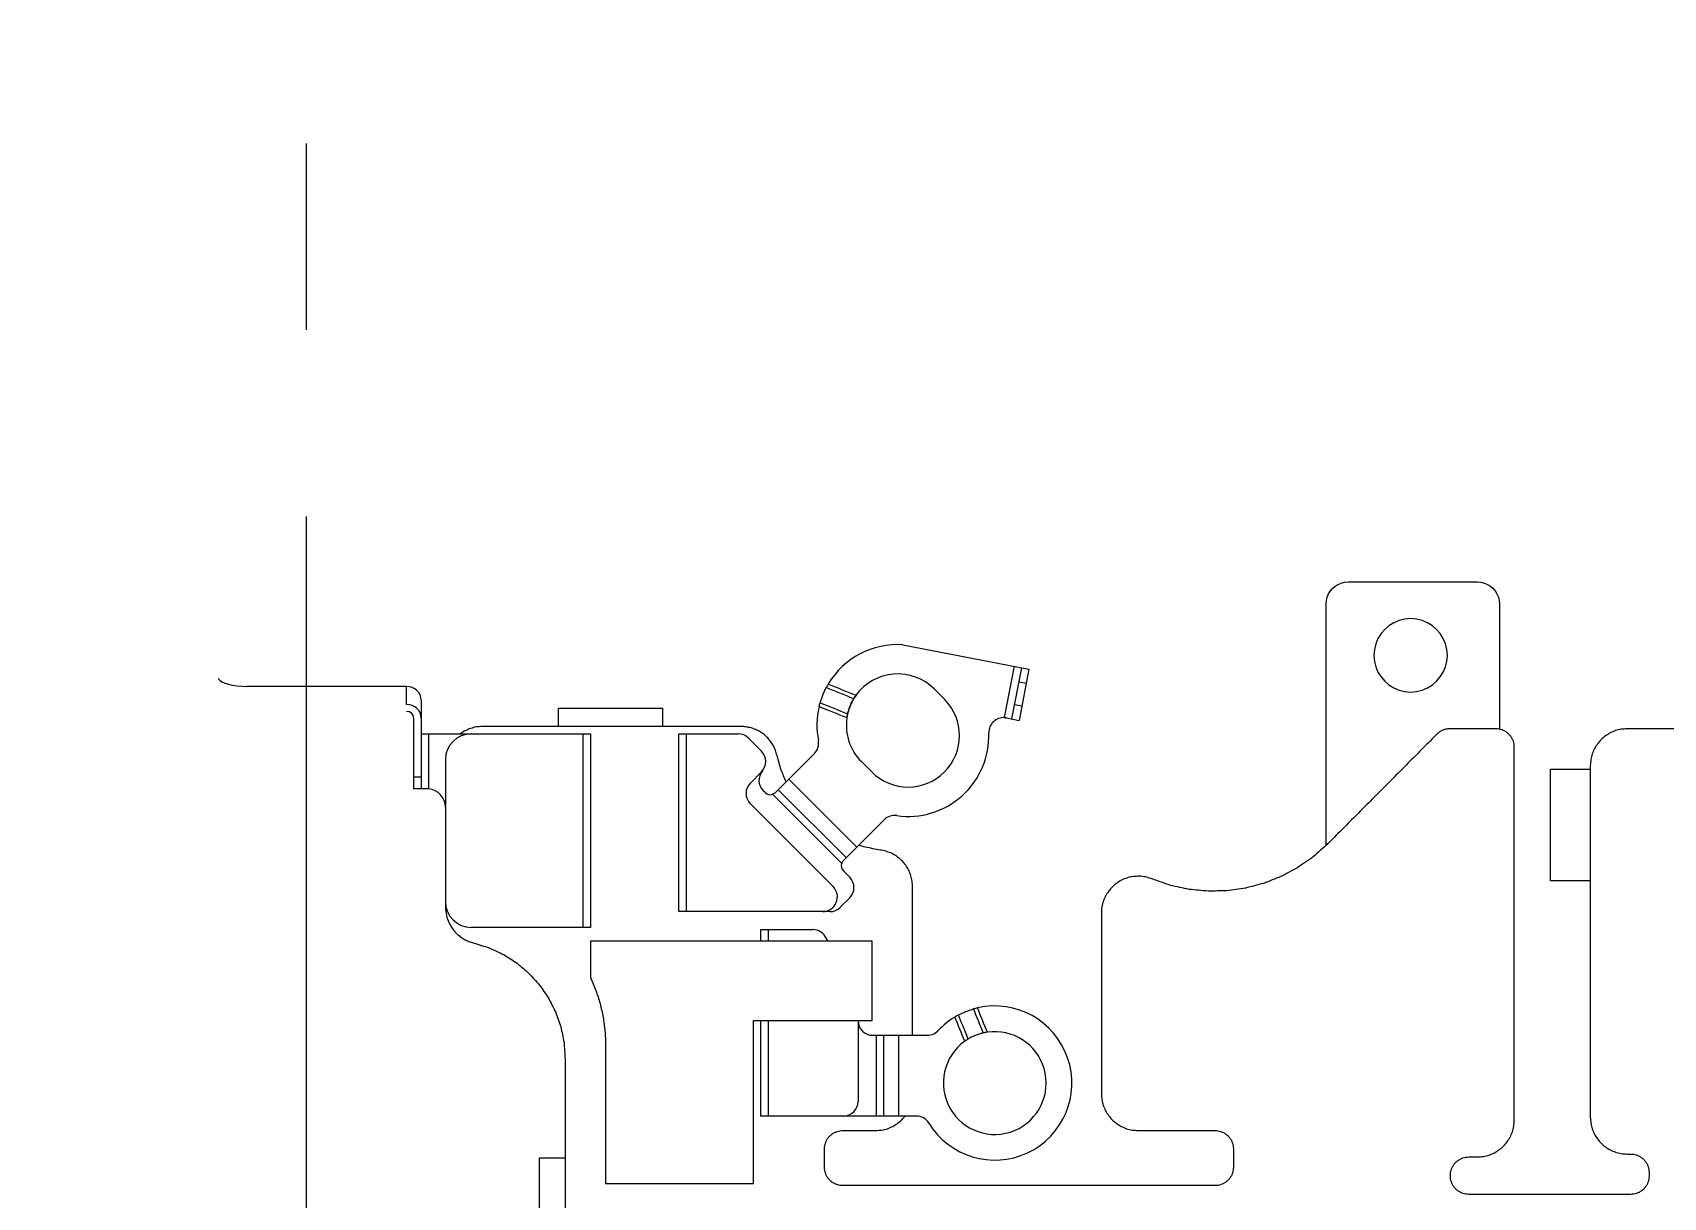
# Model space of a CAD drawing. Header units: millimetres. Extents: x 1863 to 2194, y 977 to 1295.
# Drawn here: x 2040.24 to 2062.45, y 1227.79 to 1243.65 of the extents above; entities that cross this region are included whole.
import ezdxf

# ---------------------------------------------------------------- set-up
doc = ezdxf.new("R2010")
doc.units = ezdxf.units.MM
doc.linetypes.add('CENTERX2', pattern=[101.6, 63.5, -12.7, 12.7, -12.7])
doc.layers.add('05 Tray 實際版框', color=220, linetype='Continuous', lineweight=25)
doc.layers.add('2', color=7, linetype='Continuous', true_color=0xffffff)
doc.layers.add('BMLJ', color=4, linetype='Continuous')
doc.styles.get("Standard").update_dxf_attribs({"font": 'txt', "bigfont": 'gbcbig.shx'})
doc.dimstyles.new('ISO-25', dxfattribs={"dimtxt": 2.5, "dimasz": 2.5, "dimexe": 1.25, "dimexo": 0.625, "dimtad": 1, "dimtxsty": 'Standard', "dimcen": 2.5, "dimadec": 0, "dimazin": 0, "dimtfac": 1, "dimtmove": 0, "dimatfit": 3, "dimfxl": 1, "dimarcsym": 0})

# ---------------------------------------------------------------- blocks, each defined once
blk = doc.blocks.new('*D7')
at = {"layer": 'BMLJ', "color": 0, "lineweight": -2, "transparency": 16777216}
for p, q in [((2013.09, 1239.085), (2013.09, 1292.587)), ((2156.09, 1239.085), (2156.09, 1292.587)), ((2015.59, 1291.337), (2153.59, 1291.337))]:
    blk.add_line(p, q, dxfattribs=at)
at = {"layer": 'BMLJ', "color": 0, "transparency": 16777216}
for points in [[(2015.59, 1291.753), (2015.59, 1290.92), (2013.09, 1291.337)], [(2153.59, 1291.753), (2153.59, 1290.92), (2156.09, 1291.337)]]:
    blk.add_solid(points, dxfattribs=at)
at = {"layer": 'BMLJ', "color": 0, "transparency": 16777216, "insert": (2084.59, 1293.212), "char_height": 2.5, "attachment_point": 5}
blk.add_mtext('143', dxfattribs=at)

msp = doc.modelspace()

# ---------------------------------------------------------------- linework, layer by layer
at = {"layer": '05 Tray 實際版框', "linetype": 'CENTERX2', "lineweight": 0, "ltscale": 0.2}
msp.add_line((2043.966, 1257.38), (2043.966, 977.019), dxfattribs=at)
at = {"layer": '2', "color": 35, "linetype": 'Continuous', "lineweight": 18}
for p, q in [((2057.977, 1236.11), (2058.017, 1236.134)), ((2058.017, 1236.134), (2058.059, 1236.152)), ((2058.059, 1236.152), (2058.105, 1236.164)), ((2058.105, 1236.164), (2058.153, 1236.168)), ((2058.153, 1236.168), (2059.914, 1236.168)), ((2059.914, 1236.168), (2059.962, 1236.164)), ((2059.962, 1236.164), (2060.009, 1236.152)), ((2060.009, 1236.152), (2060.052, 1236.134)), ((2060.052, 1236.134), (2060.091, 1236.11)), ((2057.854, 1235.867), (2057.858, 1235.916)), ((2057.858, 1235.916), (2057.87, 1235.962)), ((2057.87, 1235.962), (2057.888, 1236.006)), ((2057.888, 1236.006), (2057.912, 1236.045)), ((2057.912, 1236.045), (2057.942, 1236.08)), ((2057.942, 1236.08), (2057.977, 1236.11)), ((2060.091, 1236.11), (2060.126, 1236.08)), ((2060.126, 1236.08), (2060.156, 1236.045)), ((2060.156, 1236.045), (2060.18, 1236.006)), ((2060.18, 1236.006), (2060.199, 1235.962)), ((2060.199, 1235.962), (2060.21, 1235.916)), ((2060.21, 1235.916), (2060.214, 1235.867)), ((2057.854, 1232.581), (2057.854, 1235.867)), ((2059.004, 1235.668), (2058.923, 1235.661)), ((2059.085, 1235.661), (2059.004, 1235.668)), ((2060.214, 1235.867), (2060.214, 1234.163)), ((2058.601, 1235.463), (2058.56, 1235.397)), ((2058.651, 1235.521), (2058.601, 1235.463)), ((2058.709, 1235.571), (2058.651, 1235.521)), ((2058.774, 1235.612), (2058.709, 1235.571)), ((2058.846, 1235.642), (2058.774, 1235.612)), ((2058.923, 1235.661), (2058.846, 1235.642)), ((2059.162, 1235.642), (2059.085, 1235.661)), ((2059.234, 1235.612), (2059.162, 1235.642)), ((2059.3, 1235.571), (2059.234, 1235.612)), ((2059.358, 1235.521), (2059.3, 1235.571)), ((2059.408, 1235.463), (2059.358, 1235.521)), ((2059.449, 1235.397), (2059.408, 1235.463)), ((2052.092, 1235.313), (2053.808, 1234.979)), ((2058.511, 1235.248), (2058.504, 1235.167)), ((2058.53, 1235.325), (2058.511, 1235.248)), ((2058.56, 1235.397), (2058.53, 1235.325)), ((2059.479, 1235.325), (2059.449, 1235.397)), ((2059.498, 1235.248), (2059.479, 1235.325)), ((2059.505, 1235.167), (2059.498, 1235.248)), ((2053.476, 1234.319), (2053.612, 1235.018)), ((2058.504, 1235.167), (2058.511, 1235.086)), ((2058.511, 1235.086), (2058.53, 1235.01)), ((2058.53, 1235.01), (2058.56, 1234.938)), ((2059.449, 1234.938), (2059.479, 1235.01)), ((2059.479, 1235.01), (2059.498, 1235.086)), ((2059.498, 1235.086), (2059.505, 1235.167)), ((2053.575, 1234.301), (2053.71, 1234.998)), ((2053.77, 1234.783), (2053.672, 1234.802)), ((2053.808, 1234.979), (2053.673, 1234.282)), ((2058.56, 1234.938), (2058.601, 1234.873)), ((2058.601, 1234.873), (2058.651, 1234.815)), ((2058.651, 1234.815), (2058.709, 1234.765)), ((2059.3, 1234.765), (2059.358, 1234.815)), ((2059.358, 1234.815), (2059.408, 1234.873)), ((2059.408, 1234.873), (2059.449, 1234.938)), ((2045.333, 1234.744), (2043.159, 1234.744)), ((2045.333, 1234.499), (2045.333, 1234.744)), ((2052.516, 1234.71), (2052.657, 1234.569)), ((2058.709, 1234.765), (2058.774, 1234.724)), ((2058.774, 1234.724), (2058.846, 1234.694)), ((2058.846, 1234.694), (2058.923, 1234.675)), ((2058.923, 1234.675), (2059.004, 1234.668)), ((2059.004, 1234.668), (2059.085, 1234.675)), ((2059.085, 1234.675), (2059.162, 1234.694)), ((2059.162, 1234.694), (2059.234, 1234.724)), ((2059.234, 1234.724), (2059.3, 1234.765)), ((2045.533, 1234.556), (2045.533, 1233.349)), ((2047.404, 1234.199), (2047.404, 1234.449)), ((2047.404, 1234.449), (2048.818, 1234.449)), ((2048.818, 1234.449), (2048.818, 1234.199)), ((2053.613, 1234.498), (2053.711, 1234.479)), ((2045.433, 1233.349), (2045.433, 1234.311)), ((2053.5, 1234.316), (2053.673, 1234.282)), ((2045.533, 1234.099), (2047.838, 1234.099)), ((2045.633, 1234.099), (2045.633, 1233.348)), ((2046.068, 1234.102), (2046.064, 1234.099)), ((2047.738, 1231.463), (2047.738, 1234.099)), ((2047.838, 1234.099), (2047.838, 1231.463)), ((2049.039, 1231.677), (2049.039, 1234.099)), ((2049.039, 1234.099), (2049.848, 1234.099)), ((2049.139, 1234.099), (2049.139, 1231.677)), ((2049.989, 1234.04), (2050.166, 1233.864)), ((2045.863, 1233.749), (2045.863, 1231.813)), ((2050.355, 1233.299), (2050.886, 1233.829)), ((2051.667, 1233.579), (2051.526, 1233.72)), ((2045.433, 1233.513), (2045.533, 1233.513)), ((2050.014, 1233.429), (2050.166, 1233.581)), ((2050.536, 1233.48), (2051.462, 1232.554)), ((2060.911, 1232.095), (2060.911, 1233.617)), ((2060.911, 1233.617), (2061.451, 1233.617)), ((2045.613, 1233.349), (2045.433, 1233.349)), ((2050.214, 1233.299), (2050.189, 1233.324)), ((2051.258, 1232.334), (2050.317, 1233.275)), ((2051.321, 1232.412), (2050.395, 1233.338)), ((2050.014, 1233.146), (2051.141, 1232.019)), ((2051.837, 1232.928), (2051.282, 1232.373)), ((2051.367, 1232.147), (2051.282, 1232.231)), ((2051.425, 1232.005), (2051.425, 1232.005)), ((2061.451, 1232.095), (2060.911, 1232.095)), ((2051.097, 1231.677), (2049.039, 1231.677)), ((2051.239, 1231.736), (2051.367, 1231.864)), ((2047.838, 1231.463), (2046.213, 1231.463)), ((2050.156, 1231.277), (2050.156, 1231.433)), ((2050.156, 1231.433), (2050.865, 1231.433)), ((2050.256, 1231.433), (2050.256, 1231.277)), ((2051.073, 1231.277), (2051.035, 1231.338)), ((2050.056, 1230.193), (2051.673, 1230.193)), ((2050.056, 1227.976), (2050.056, 1230.193)), ((2050.156, 1228.893), (2050.156, 1230.193)), ((2050.256, 1230.193), (2050.256, 1228.893)), ((2051.481, 1230.193), (2051.481, 1229.093)), ((2051.681, 1229.993), (2052.425, 1229.993)), ((2051.732, 1228.893), (2051.732, 1229.993)), ((2051.832, 1228.893), (2051.832, 1229.993)), ((2052.032, 1229.993), (2052.032, 1228.893)), ((2052.274, 1228.893), (2050.156, 1228.893)), ((2052.445, 1228.797), (2052.445, 1228.797)), ((2047.142, 1228.326), (2047.492, 1228.326)), ((2047.142, 1226.326), (2047.142, 1228.326))]:
    msp.add_line(p, q, dxfattribs=at)
for centre, radius, start, end in [((2052.021, 1234.215), 1.1, 86.2892, 149.3293), ((2052.021, 1234.215), 0.7, 45, 144.2962), ((2052.162, 1234.074), 0.7, 225, 45), ((2052.021, 1234.215), 1.1, 166.6707, 190.8376), ((2052.021, 1234.215), 0.7, 171.7038, 225), ((2052.162, 1234.074), 1.1, 261.8701, 2.0234), ((2053.462, 1234.12), 0.2, 85.7936, 182.022), ((2046.213, 1233.749), 0.35, 90, 180), ((2049.848, 1233.899), 0.2, 45, 90), ((2050.744, 1233.971), 0.2, 315, 10.8385), ((2050.024, 1233.722), 0.2, 314.9992, 45), ((2050.331, 1233.465), 0.2, 140.0198, 225), ((2045.613, 1233.099), 0.25, 0, 85.4892), ((2050.155, 1233.287), 0.2, 135, 225), ((2050.285, 1233.37), 0.1, 225, 288.5792), ((2051.979, 1232.787), 0.2, 81.869, 135), ((2051.352, 1232.302), 0.1, 161.4208, 225), ((2051.225, 1232.005), 0.2, 315, 45), ((2050.999, 1231.877), 0.2, 270, 45), ((2046.213, 1231.813), 0.35, 180, 270), ((2051.097, 1231.877), 0.2, 270, 315), ((2050.865, 1231.233), 0.2, 31.9264, 90), ((2053.342, 1229.343), 1.05, 211.3323, 102.913), ((2051.681, 1230.193), 0.2, 180, 270), ((2053.342, 1229.343), 1.05, 121.087, 137.1564), ((2052.425, 1230.193), 0.2, 269.9987, 317.1564), ((2053.342, 1229.343), 0.7, 125.7037, 16.2957), ((2053.342, 1229.343), 0.7, 16.2957, 98.2962), ((2051.281, 1229.093), 0.2, 270, 0), ((2052.274, 1228.693), 0.2, 31.3323, 90)]:
    msp.add_arc(centre, radius, start, end, dxfattribs=at)
for centre, major_axis, ratio, start_param, end_param in [((2043.159, 1234.881), (0.4, 0), 0.34202, 3.355769, 4.712389), ((2045.333, 1234.556), (-0.2, 0), 0.939693, 3.141593, 4.712389), ((2045.333, 1234.311), (0.2, 0), 0.939693, 0, 1.570778), ((2045.333, 1234.311), (-0.1, 0), 0.939693, 3.141593, 4.712389)]:
    msp.add_ellipse(centre, major_axis=major_axis, ratio=ratio, start_param=start_param, end_param=end_param, dxfattribs=at)
for points, knots in [([(2050.965, 1234.523), (2050.969, 1234.539), (2050.975, 1234.555), (2050.984, 1234.582), (2050.987, 1234.591), (2050.994, 1234.609), (2050.997, 1234.618), (2051.005, 1234.636), (2051.008, 1234.645), (2051.016, 1234.663), (2051.02, 1234.672), (2051.028, 1234.689), (2051.032, 1234.697), (2051.04, 1234.713), (2051.044, 1234.72), (2051.048, 1234.728)], [0, 0, 0, 0, 0.25, 0.25, 0.375, 0.375, 0.5, 0.5, 0.625, 0.625, 0.75, 0.75, 0.875, 0.875, 1, 1, 1, 1]), ([(2051.421, 1234.577), (2051.413, 1234.563), (2051.404, 1234.547), (2051.392, 1234.522), (2051.387, 1234.513), (2051.38, 1234.496), (2051.376, 1234.487), (2051.368, 1234.469), (2051.365, 1234.459), (2051.358, 1234.441), (2051.355, 1234.432), (2051.35, 1234.414), (2051.347, 1234.405), (2051.343, 1234.388), (2051.341, 1234.38), (2051.339, 1234.372)], [0, 0, 0, 0, 0.25, 0.25, 0.375, 0.375, 0.5, 0.5, 0.625, 0.625, 0.75, 0.75, 0.875, 0.875, 1, 1, 1, 1]), ([(2051.395, 1234.528), (2051.402, 1234.543), (2051.411, 1234.558), (2051.425, 1234.583), (2051.43, 1234.591), (2051.441, 1234.608), (2051.447, 1234.616), (2051.453, 1234.624)], [0, 0, 0, 0, 0.5, 0.5, 0.75, 0.75, 1, 1, 1, 1]), ([(2051.453, 1234.624), (2051.447, 1234.616), (2051.441, 1234.608), (2051.433, 1234.596), (2051.431, 1234.592), (2051.426, 1234.584), (2051.424, 1234.58), (2051.421, 1234.577)], [0, 0, 0, 0, 0.5, 0.5, 0.75, 0.75, 1, 1, 1, 1]), ([(2051.328, 1234.316), (2051.331, 1234.336), (2051.335, 1234.355), (2051.341, 1234.383), (2051.344, 1234.392), (2051.348, 1234.409), (2051.351, 1234.417), (2051.353, 1234.425)], [0, 0, 0, 0, 0.5, 0.5, 0.75, 0.75, 1, 1, 1, 1]), ([(2051.339, 1234.372), (2051.337, 1234.363), (2051.335, 1234.355), (2051.332, 1234.341), (2051.331, 1234.336), (2051.33, 1234.326), (2051.329, 1234.321), (2051.328, 1234.316)], [0, 0, 0, 0, 0.5, 0.5, 0.75, 0.75, 1, 1, 1, 1]), ([(2051.353, 1234.425), (2051.356, 1234.433), (2051.359, 1234.442), (2051.363, 1234.455), (2051.365, 1234.459), (2051.368, 1234.468), (2051.37, 1234.473), (2051.374, 1234.482), (2051.376, 1234.486), (2051.379, 1234.495), (2051.381, 1234.5), (2051.387, 1234.512), (2051.391, 1234.521), (2051.395, 1234.528)], [0, 0, 0, 0, 0.25, 0.25, 0.375, 0.375, 0.5, 0.5, 0.625, 0.625, 0.75, 0.75, 1, 1, 1, 1]), ([(2050.355, 1233.299), (2050.35, 1233.294), (2050.344, 1233.289), (2050.331, 1233.281), (2050.324, 1233.278), (2050.317, 1233.275)], [0, 0, 0, 0, 0.5, 0.5, 1, 1, 1, 1]), ([(2051.258, 1232.334), (2051.26, 1232.342), (2051.264, 1232.349), (2051.272, 1232.362), (2051.277, 1232.368), (2051.282, 1232.373)], [0, 0, 0, 0, 0.5, 0.5, 1, 1, 1, 1]), ([(2051.282, 1232.373), (2051.276, 1232.367), (2051.272, 1232.362), (2051.263, 1232.349), (2051.26, 1232.341), (2051.258, 1232.334)], [0, 0, 0, 0, 0.5, 0.5, 1, 1, 1, 1]), ([(2052.848, 1230.269), (2052.862, 1230.277), (2052.878, 1230.285), (2052.904, 1230.297), (2052.912, 1230.301), (2052.93, 1230.309), (2052.939, 1230.313), (2052.957, 1230.32), (2052.966, 1230.323), (2052.984, 1230.33), (2052.993, 1230.333), (2053.011, 1230.339), (2053.02, 1230.342), (2053.037, 1230.348), (2053.045, 1230.35), (2053.053, 1230.352)], [0, 0, 0, 0, 0.25, 0.25, 0.375, 0.375, 0.5, 0.5, 0.625, 0.625, 0.75, 0.75, 0.875, 0.875, 1, 1, 1, 1]), ([(2052.98, 1229.942), (2052.955, 1230.004), (2052.93, 1230.066), (2052.886, 1230.175), (2052.867, 1230.222), (2052.848, 1230.269)], [0, 0, 0, 0, 0.566654, 0.566654, 1, 1, 1, 1]), ([(2052.98, 1229.942), (2052.973, 1229.938), (2052.965, 1229.933), (2052.953, 1229.925), (2052.949, 1229.923), (2052.941, 1229.917), (2052.937, 1229.914), (2052.933, 1229.911)], [0, 0, 0, 0, 0.5, 0.5, 0.75, 0.75, 1, 1, 1, 1]), ([(2053.089, 1229.996), (2053.079, 1229.992), (2053.069, 1229.988), (2053.05, 1229.979), (2053.04, 1229.975), (2053.013, 1229.961), (2052.995, 1229.951), (2052.98, 1229.942)], [0, 0, 0, 0, 0.25, 0.25, 0.5, 0.5, 1, 1, 1, 1]), ([(2053.185, 1230.025), (2053.17, 1230.022), (2053.155, 1230.018), (2053.122, 1230.008), (2053.106, 1230.002), (2053.089, 1229.996)], [0, 0, 0, 0, 0.5, 0.5, 1, 1, 1, 1]), ([(2053.241, 1230.035), (2053.231, 1230.034), (2053.221, 1230.032), (2053.207, 1230.03), (2053.202, 1230.029), (2053.193, 1230.027), (2053.189, 1230.026), (2053.185, 1230.025)], [0, 0, 0, 0, 0.5, 0.5, 0.75, 0.75, 1, 1, 1, 1])]:
    msp.add_open_spline(points, degree=3, knots=knots, dxfattribs=at)
for points, degree in [([(2051.075, 1234.776), (2051.065, 1234.759), (2051.055, 1234.742), (2051.048, 1234.728)], 3), ([(2051.421, 1234.577), (2051.297, 1234.627), (2051.172, 1234.677), (2051.048, 1234.728)], 3), ([(2051.075, 1234.776), (2051.201, 1234.725), (2051.327, 1234.675), (2051.453, 1234.624)], 3), ([(2050.951, 1234.469), (2050.955, 1234.488), (2050.96, 1234.507), (2050.965, 1234.523)], 3), ([(2051.328, 1234.316), (2051.202, 1234.367), (2051.076, 1234.418), (2050.951, 1234.469)], 3), ([(2050.965, 1234.523), (2051.089, 1234.472), (2051.214, 1234.422), (2051.339, 1234.372)], 3), ([(2046.134, 1234.143), (2046.112, 1234.13), (2046.09, 1234.116), (2046.068, 1234.102)], 3), ([(2046.205, 1234.173), (2046.182, 1234.163), (2046.158, 1234.153), (2046.134, 1234.143)], 3), ([(2046.282, 1234.192), (2046.257, 1234.186), (2046.231, 1234.18), (2046.205, 1234.173)], 3), ([(2046.364, 1234.199), (2046.337, 1234.197), (2046.31, 1234.195), (2046.282, 1234.192)], 3), ([(2049.888, 1234.199), (2046.364, 1234.199)], 1), ([(2049.958, 1234.194), (2049.935, 1234.196), (2049.912, 1234.197), (2049.888, 1234.199)], 3), ([(2050.025, 1234.18), (2050.002, 1234.185), (2049.98, 1234.189), (2049.958, 1234.194)], 3), ([(2050.088, 1234.157), (2050.067, 1234.165), (2050.046, 1234.172), (2050.025, 1234.18)], 3), ([(2050.148, 1234.126), (2050.128, 1234.137), (2050.108, 1234.147), (2050.088, 1234.157)], 3), ([(2050.202, 1234.088), (2050.184, 1234.101), (2050.166, 1234.114), (2050.148, 1234.126)], 3), ([(2053.5, 1234.316), (2053.492, 1234.318), (2053.484, 1234.319), (2053.476, 1234.319)], 3), ([(2053.476, 1234.319), (2053.484, 1234.319), (2053.492, 1234.318), (2053.5, 1234.316)], 3), ([(2059.392, 1234.12), (2059.387, 1234.115), (2059.382, 1234.111), (2059.376, 1234.107)], 3), ([(2059.408, 1234.131), (2059.403, 1234.127), (2059.397, 1234.123), (2059.392, 1234.12)], 3), ([(2059.425, 1234.14), (2059.419, 1234.137), (2059.414, 1234.134), (2059.408, 1234.131)], 3), ([(2059.443, 1234.148), (2059.437, 1234.146), (2059.431, 1234.143), (2059.425, 1234.14)], 3), ([(2059.461, 1234.155), (2059.455, 1234.153), (2059.449, 1234.151), (2059.443, 1234.148)], 3), ([(2059.48, 1234.161), (2059.474, 1234.159), (2059.467, 1234.157), (2059.461, 1234.155)], 3), ([(2059.499, 1234.164), (2059.493, 1234.163), (2059.486, 1234.162), (2059.48, 1234.161)], 3), ([(2059.519, 1234.167), (2059.512, 1234.166), (2059.506, 1234.165), (2059.499, 1234.164)], 3), ([(2059.538, 1234.168), (2059.532, 1234.167), (2059.525, 1234.167), (2059.519, 1234.167)], 3), ([(2060.165, 1234.168), (2059.538, 1234.168)], 1), ([(2060.205, 1234.164), (2060.192, 1234.165), (2060.178, 1234.167), (2060.165, 1234.168)], 3), ([(2060.244, 1234.155), (2060.231, 1234.158), (2060.218, 1234.161), (2060.205, 1234.164)], 3), ([(2060.28, 1234.14), (2060.268, 1234.145), (2060.256, 1234.15), (2060.244, 1234.155)], 3), ([(2060.313, 1234.119), (2060.302, 1234.126), (2060.291, 1234.133), (2060.28, 1234.14)], 3), ([(2060.342, 1234.094), (2060.332, 1234.103), (2060.322, 1234.111), (2060.313, 1234.119)], 3), ([(2061.793, 1234.142), (2061.769, 1234.132), (2061.745, 1234.122), (2061.721, 1234.112)], 3), ([(2061.87, 1234.161), (2061.845, 1234.155), (2061.819, 1234.148), (2061.793, 1234.142)], 3), ([(2061.952, 1234.168), (2061.925, 1234.165), (2061.897, 1234.163), (2061.87, 1234.161)], 3), ([(2063.81, 1234.168), (2061.952, 1234.168)], 1), ([(2050.251, 1234.043), (2050.235, 1234.058), (2050.219, 1234.073), (2050.202, 1234.088)], 3), ([(2050.294, 1233.991), (2050.28, 1234.008), (2050.265, 1234.026), (2050.251, 1234.043)], 3), ([(2050.33, 1233.934), (2050.318, 1233.953), (2050.306, 1233.972), (2050.294, 1233.991)], 3), ([(2050.358, 1233.871), (2050.348, 1233.892), (2050.339, 1233.913), (2050.33, 1233.934)], 3), ([(2059.362, 1234.094), (2057.876, 1232.6)], 1), ([(2059.376, 1234.107), (2059.372, 1234.103), (2059.367, 1234.098), (2059.362, 1234.094)], 3), ([(2060.367, 1234.065), (2060.359, 1234.075), (2060.35, 1234.085), (2060.342, 1234.094)], 3), ([(2060.387, 1234.032), (2060.381, 1234.043), (2060.374, 1234.054), (2060.367, 1234.065)], 3), ([(2060.403, 1233.997), (2060.397, 1234.009), (2060.392, 1234.02), (2060.387, 1234.032)], 3), ([(2060.412, 1233.958), (2060.409, 1233.971), (2060.406, 1233.984), (2060.403, 1233.997)], 3), ([(2060.415, 1233.918), (2060.414, 1233.931), (2060.413, 1233.945), (2060.412, 1233.958)], 3), ([(2060.415, 1228.836), (2060.415, 1233.918)], 1), ([(2061.507, 1233.897), (2061.497, 1233.873), (2061.487, 1233.849), (2061.477, 1233.826)], 3), ([(2061.548, 1233.963), (2061.534, 1233.941), (2061.521, 1233.919), (2061.507, 1233.897)], 3), ([(2061.598, 1234.021), (2061.581, 1234.002), (2061.564, 1233.982), (2061.548, 1233.963)], 3), ([(2061.656, 1234.071), (2061.636, 1234.054), (2061.617, 1234.038), (2061.598, 1234.021)], 3), ([(2061.721, 1234.112), (2061.7, 1234.098), (2061.678, 1234.085), (2061.656, 1234.071)], 3), ([(2050.377, 1233.804), (2050.371, 1233.827), (2050.364, 1233.849), (2050.358, 1233.871)], 3), ([(2050.434, 1233.604), (2050.415, 1233.671), (2050.396, 1233.738), (2050.377, 1233.804)], 3), ([(2061.458, 1233.749), (2061.456, 1233.722), (2061.454, 1233.695), (2061.451, 1233.668)], 3), ([(2061.477, 1233.826), (2061.471, 1233.8), (2061.464, 1233.774), (2061.458, 1233.749)], 3), ([(2050.501, 1233.445), (2050.479, 1233.498), (2050.456, 1233.551), (2050.434, 1233.604)], 3), ([(2061.451, 1233.668), (2061.451, 1228.876)], 1), ([(2045.633, 1233.348), (2045.626, 1233.348), (2045.619, 1233.349), (2045.613, 1233.349)], 3), ([(2051.58, 1232.554), (2051.551, 1232.564), (2051.521, 1232.573), (2051.492, 1232.583)], 3), ([(2057.876, 1232.6), (2057.81, 1232.542), (2057.745, 1232.483), (2057.679, 1232.425)], 3), ([(2051.785, 1232.516), (2051.717, 1232.528), (2051.648, 1232.541), (2051.58, 1232.554)], 3), ([(2051.858, 1232.501), (2051.833, 1232.506), (2051.809, 1232.511), (2051.785, 1232.516)], 3), ([(2051.926, 1232.476), (2051.903, 1232.484), (2051.88, 1232.493), (2051.858, 1232.501)], 3), ([(2051.989, 1232.442), (2051.968, 1232.454), (2051.947, 1232.465), (2051.926, 1232.476)], 3), ([(2052.047, 1232.4), (2052.028, 1232.414), (2052.009, 1232.428), (2051.989, 1232.442)], 3), ([(2052.097, 1232.35), (2052.08, 1232.367), (2052.064, 1232.383), (2052.047, 1232.4)], 3), ([(2052.14, 1232.294), (2052.126, 1232.313), (2052.112, 1232.332), (2052.097, 1232.35)], 3), ([(2057.679, 1232.425), (2057.608, 1232.375), (2057.537, 1232.326), (2057.466, 1232.276)], 3), ([(2052.175, 1232.232), (2052.164, 1232.253), (2052.152, 1232.273), (2052.14, 1232.294)], 3), ([(2052.201, 1232.165), (2052.193, 1232.187), (2052.184, 1232.21), (2052.175, 1232.232)], 3), ([(2052.217, 1232.094), (2052.212, 1232.117), (2052.206, 1232.141), (2052.201, 1232.165)], 3), ([(2055.103, 1232.122), (2055.08, 1232.11), (2055.057, 1232.099), (2055.034, 1232.087)], 3), ([(2055.176, 1232.146), (2055.151, 1232.138), (2055.127, 1232.13), (2055.103, 1232.122)], 3), ([(2055.252, 1232.158), (2055.226, 1232.154), (2055.201, 1232.15), (2055.176, 1232.146)], 3), ([(2055.33, 1232.159), (2055.304, 1232.158), (2055.278, 1232.158), (2055.252, 1232.158)], 3), ([(2055.408, 1232.147), (2055.382, 1232.151), (2055.356, 1232.155), (2055.33, 1232.159)], 3), ([(2055.485, 1232.122), (2055.459, 1232.13), (2055.434, 1232.138), (2055.408, 1232.147)], 3), ([(2055.735, 1232.035), (2055.652, 1232.064), (2055.568, 1232.093), (2055.485, 1232.122)], 3), ([(2057.239, 1232.155), (2057.16, 1232.124), (2057.08, 1232.093), (2057.001, 1232.062)], 3), ([(2057.466, 1232.276), (2057.39, 1232.236), (2057.315, 1232.195), (2057.239, 1232.155)], 3), ([(2052.223, 1232.02), (2052.221, 1232.044), (2052.219, 1232.069), (2052.217, 1232.094)], 3), ([(2052.223, 1229.993), (2052.223, 1232.02)], 1), ([(2054.869, 1231.924), (2054.857, 1231.899), (2054.845, 1231.875), (2054.832, 1231.851)], 3), ([(2054.916, 1231.987), (2054.901, 1231.966), (2054.885, 1231.945), (2054.869, 1231.924)], 3), ([(2054.972, 1232.042), (2054.953, 1232.024), (2054.935, 1232.006), (2054.916, 1231.987)], 3), ([(2055.034, 1232.087), (2055.013, 1232.072), (2054.993, 1232.057), (2054.972, 1232.042)], 3), ([(2055.989, 1231.98), (2055.904, 1231.999), (2055.82, 1232.017), (2055.735, 1232.035)], 3), ([(2056.246, 1231.956), (2056.16, 1231.964), (2056.075, 1231.972), (2055.989, 1231.98)], 3), ([(2056.501, 1231.962), (2056.416, 1231.96), (2056.331, 1231.958), (2056.246, 1231.956)], 3), ([(2056.754, 1231.997), (2056.67, 1231.986), (2056.586, 1231.974), (2056.501, 1231.962)], 3), ([(2057.001, 1232.062), (2056.918, 1232.04), (2056.836, 1232.019), (2056.754, 1231.997)], 3), ([(2045.863, 1231.794), (2045.863, 1231.737)], 1), ([(2045.863, 1231.737), (2045.865, 1231.714), (2045.866, 1231.691), (2045.868, 1231.668)], 3), ([(2054.795, 1231.699), (2054.795, 1231.692), (2054.795, 1231.686), (2054.794, 1231.679)], 3), ([(2054.794, 1231.679), (2054.794, 1231.673), (2054.794, 1231.666), (2054.794, 1231.66)], 3), ([(2054.797, 1231.719), (2054.797, 1231.712), (2054.796, 1231.706), (2054.795, 1231.699)], 3), ([(2054.8, 1231.738), (2054.799, 1231.731), (2054.798, 1231.725), (2054.797, 1231.719)], 3), ([(2054.803, 1231.757), (2054.802, 1231.751), (2054.801, 1231.744), (2054.8, 1231.738)], 3), ([(2054.808, 1231.776), (2054.806, 1231.77), (2054.805, 1231.764), (2054.803, 1231.757)], 3), ([(2054.813, 1231.795), (2054.811, 1231.789), (2054.809, 1231.783), (2054.808, 1231.776)], 3), ([(2054.818, 1231.814), (2054.817, 1231.808), (2054.815, 1231.802), (2054.813, 1231.795)], 3), ([(2054.825, 1231.833), (2054.823, 1231.827), (2054.821, 1231.82), (2054.818, 1231.814)], 3), ([(2054.832, 1231.851), (2054.83, 1231.845), (2054.827, 1231.839), (2054.825, 1231.833)], 3), ([(2045.868, 1231.668), (2045.873, 1231.646), (2045.877, 1231.624), (2045.882, 1231.602)], 3), ([(2045.882, 1231.602), (2045.889, 1231.581), (2045.896, 1231.56), (2045.904, 1231.54)], 3), ([(2045.904, 1231.54), (2045.914, 1231.52), (2045.924, 1231.5), (2045.934, 1231.481)], 3), ([(2045.934, 1231.481), (2045.946, 1231.463), (2045.958, 1231.445), (2045.971, 1231.427)], 3), ([(2054.794, 1231.66), (2054.794, 1229.196)], 1), ([(2045.971, 1231.427), (2045.985, 1231.41), (2046, 1231.394), (2046.015, 1231.378)], 3), ([(2046.015, 1231.378), (2046.031, 1231.364), (2046.048, 1231.349), (2046.065, 1231.335)], 3), ([(2046.065, 1231.335), (2046.084, 1231.323), (2046.102, 1231.311), (2046.121, 1231.299)], 3), ([(2046.121, 1231.299), (2046.141, 1231.29), (2046.161, 1231.28), (2046.182, 1231.271)], 3), ([(2046.182, 1231.271), (2046.203, 1231.264), (2046.225, 1231.257), (2046.247, 1231.25)], 3), ([(2046.247, 1231.25), (2046.318, 1231.228), (2046.388, 1231.206), (2046.459, 1231.184)], 3), ([(2051.673, 1231.277), (2047.838, 1231.277)], 1), ([(2047.838, 1231.277), (2047.838, 1230.78)], 1), ([(2051.673, 1230.193), (2051.673, 1231.277)], 1), ([(2046.459, 1231.184), (2046.525, 1231.153), (2046.591, 1231.122), (2046.657, 1231.092)], 3), ([(2046.657, 1231.092), (2046.717, 1231.053), (2046.777, 1231.014), (2046.838, 1230.975)], 3), ([(2046.838, 1230.975), (2046.892, 1230.929), (2046.946, 1230.882), (2047, 1230.836)], 3), ([(2047, 1230.836), (2047.048, 1230.784), (2047.096, 1230.731), (2047.143, 1230.678)], 3), ([(2047.143, 1230.678), (2047.184, 1230.62), (2047.224, 1230.561), (2047.264, 1230.503)], 3), ([(2047.838, 1230.78), (2047.851, 1230.751), (2047.864, 1230.722), (2047.876, 1230.693)], 3), ([(2047.876, 1230.693), (2047.888, 1230.664), (2047.899, 1230.634), (2047.911, 1230.605)], 3), ([(2047.911, 1230.605), (2047.921, 1230.575), (2047.931, 1230.545), (2047.941, 1230.515)], 3), ([(2047.264, 1230.503), (2047.297, 1230.439), (2047.329, 1230.376), (2047.361, 1230.313)], 3), ([(2047.941, 1230.515), (2047.95, 1230.485), (2047.959, 1230.454), (2047.968, 1230.424)], 3), ([(2047.968, 1230.424), (2047.975, 1230.393), (2047.983, 1230.363), (2047.99, 1230.332)], 3), ([(2053.107, 1230.366), (2053.088, 1230.362), (2053.069, 1230.357), (2053.053, 1230.352)], 3), ([(2053.185, 1230.025), (2053.141, 1230.134), (2053.097, 1230.243), (2053.053, 1230.352)], 3), ([(2053.241, 1230.035), (2053.196, 1230.146), (2053.151, 1230.256), (2053.107, 1230.366)], 3), ([(2047.361, 1230.313), (2047.385, 1230.245), (2047.409, 1230.177), (2047.433, 1230.109)], 3), ([(2047.99, 1230.332), (2047.997, 1230.301), (2048.003, 1230.27), (2048.009, 1230.24)], 3), ([(2048.009, 1230.24), (2048.014, 1230.208), (2048.018, 1230.177), (2048.023, 1230.146)], 3), ([(2048.023, 1230.146), (2048.027, 1230.115), (2048.03, 1230.083), (2048.034, 1230.052)], 3), ([(2052.848, 1230.269), (2052.833, 1230.262), (2052.816, 1230.252), (2052.799, 1230.242)], 3), ([(2052.933, 1229.911), (2052.888, 1230.021), (2052.844, 1230.132), (2052.799, 1230.242)], 3), ([(2047.433, 1230.109), (2047.448, 1230.038), (2047.463, 1229.967), (2047.477, 1229.896)], 3), ([(2047.477, 1229.896), (2047.482, 1229.822), (2047.487, 1229.748), (2047.492, 1229.674)], 3), ([(2048.034, 1230.052), (2048.036, 1230.02), (2048.038, 1229.989), (2048.04, 1229.957)], 3), ([(2048.04, 1229.957), (2048.04, 1229.926), (2048.041, 1229.894), (2048.042, 1229.862)], 3), ([(2047.492, 1229.674), (2047.492, 1226.076)], 1), ([(2048.042, 1229.862), (2048.042, 1227.976)], 1), ([(2054.794, 1229.196), (2054.796, 1229.169), (2054.798, 1229.142), (2054.8, 1229.115)], 3), ([(2054.8, 1229.115), (2054.807, 1229.089), (2054.813, 1229.064), (2054.819, 1229.038)], 3), ([(2054.819, 1229.038), (2054.829, 1229.014), (2054.839, 1228.99), (2054.85, 1228.966)], 3), ([(2051.953, 1228.752), (2051.975, 1228.765), (2051.996, 1228.779), (2052.018, 1228.792)], 3), ([(2052.018, 1228.792), (2052.038, 1228.809), (2052.057, 1228.826), (2052.077, 1228.842)], 3), ([(2052.077, 1228.842), (2052.091, 1228.859), (2052.105, 1228.876), (2052.12, 1228.893)], 3), ([(2054.85, 1228.966), (2054.863, 1228.944), (2054.877, 1228.923), (2054.89, 1228.901)], 3), ([(2054.89, 1228.901), (2054.907, 1228.881), (2054.924, 1228.862), (2054.94, 1228.842)], 3), ([(2054.94, 1228.842), (2054.96, 1228.826), (2054.979, 1228.809), (2054.999, 1228.792)], 3), ([(2054.999, 1228.792), (2055.02, 1228.779), (2055.042, 1228.765), (2055.064, 1228.752)], 3), ([(2060.409, 1228.755), (2060.411, 1228.782), (2060.413, 1228.809), (2060.415, 1228.836)], 3), ([(2061.451, 1228.876), (2061.454, 1228.849), (2061.456, 1228.822), (2061.458, 1228.795)], 3), ([(2061.458, 1228.795), (2061.464, 1228.769), (2061.471, 1228.744), (2061.477, 1228.718)], 3), ([(2051.051, 1228.561), (2051.058, 1228.572), (2051.064, 1228.583), (2051.071, 1228.594)], 3), ([(2051.071, 1228.594), (2051.08, 1228.603), (2051.088, 1228.613), (2051.096, 1228.623)], 3), ([(2051.096, 1228.623), (2051.106, 1228.631), (2051.116, 1228.639), (2051.125, 1228.648)], 3), ([(2051.125, 1228.648), (2051.136, 1228.655), (2051.147, 1228.661), (2051.158, 1228.668)], 3), ([(2051.158, 1228.668), (2051.17, 1228.673), (2051.182, 1228.678), (2051.194, 1228.683)], 3), ([(2051.194, 1228.683), (2051.207, 1228.686), (2051.22, 1228.69), (2051.232, 1228.693)], 3), ([(2051.232, 1228.693), (2051.246, 1228.694), (2051.259, 1228.695), (2051.273, 1228.696)], 3), ([(2051.273, 1228.696), (2051.722, 1228.696)], 1), ([(2051.722, 1228.696), (2051.75, 1228.698), (2051.777, 1228.7), (2051.804, 1228.702)], 3), ([(2051.804, 1228.702), (2051.829, 1228.709), (2051.855, 1228.715), (2051.881, 1228.721)], 3), ([(2051.881, 1228.721), (2051.905, 1228.732), (2051.929, 1228.742), (2051.953, 1228.752)], 3), ([(2055.064, 1228.752), (2055.088, 1228.742), (2055.112, 1228.732), (2055.136, 1228.721)], 3), ([(2055.136, 1228.721), (2055.162, 1228.715), (2055.187, 1228.709), (2055.213, 1228.702)], 3), ([(2055.213, 1228.702), (2055.24, 1228.7), (2055.267, 1228.698), (2055.294, 1228.696)], 3), ([(2055.294, 1228.696), (2056.342, 1228.696)], 1), ([(2056.342, 1228.696), (2056.355, 1228.695), (2056.369, 1228.694), (2056.382, 1228.693)], 3), ([(2056.382, 1228.693), (2056.395, 1228.69), (2056.408, 1228.686), (2056.421, 1228.683)], 3), ([(2056.421, 1228.683), (2056.433, 1228.678), (2056.444, 1228.673), (2056.456, 1228.668)], 3), ([(2056.456, 1228.668), (2056.467, 1228.661), (2056.478, 1228.655), (2056.489, 1228.648)], 3), ([(2056.489, 1228.648), (2056.499, 1228.639), (2056.509, 1228.631), (2056.518, 1228.623)], 3), ([(2056.518, 1228.623), (2056.527, 1228.613), (2056.535, 1228.603), (2056.543, 1228.594)], 3), ([(2056.543, 1228.594), (2056.55, 1228.583), (2056.557, 1228.572), (2056.564, 1228.561)], 3), ([(2060.319, 1228.541), (2060.332, 1228.563), (2060.346, 1228.584), (2060.359, 1228.606)], 3), ([(2060.359, 1228.606), (2060.37, 1228.63), (2060.38, 1228.654), (2060.39, 1228.678)], 3), ([(2060.39, 1228.678), (2060.396, 1228.704), (2060.402, 1228.729), (2060.409, 1228.755)], 3), ([(2061.477, 1228.718), (2061.487, 1228.694), (2061.497, 1228.67), (2061.507, 1228.646)], 3), ([(2061.507, 1228.646), (2061.521, 1228.624), (2061.534, 1228.603), (2061.548, 1228.581)], 3), ([(2061.548, 1228.581), (2061.564, 1228.561), (2061.581, 1228.542), (2061.598, 1228.522)], 3), ([(2051.023, 1228.446), (2051.024, 1228.459), (2051.025, 1228.473), (2051.026, 1228.487)], 3), ([(2051.023, 1228.196), (2051.023, 1228.446)], 1), ([(2051.026, 1228.487), (2051.029, 1228.499), (2051.033, 1228.512), (2051.036, 1228.525)], 3), ([(2051.036, 1228.525), (2051.041, 1228.537), (2051.046, 1228.549), (2051.051, 1228.561)], 3), ([(2056.564, 1228.561), (2056.569, 1228.549), (2056.574, 1228.537), (2056.579, 1228.525)], 3), ([(2056.579, 1228.525), (2056.582, 1228.512), (2056.585, 1228.499), (2056.588, 1228.487)], 3), ([(2056.588, 1228.487), (2056.589, 1228.473), (2056.591, 1228.459), (2056.592, 1228.446)], 3), ([(2056.592, 1228.446), (2056.592, 1228.196)], 1), ([(2059.915, 1228.336), (2059.942, 1228.338), (2059.969, 1228.34), (2059.996, 1228.342)], 3), ([(2059.996, 1228.342), (2060.022, 1228.349), (2060.047, 1228.355), (2060.073, 1228.361)], 3), ([(2060.073, 1228.361), (2060.097, 1228.372), (2060.121, 1228.382), (2060.145, 1228.392)], 3), ([(2060.145, 1228.392), (2060.167, 1228.405), (2060.188, 1228.419), (2060.21, 1228.432)], 3), ([(2060.21, 1228.432), (2060.23, 1228.449), (2060.249, 1228.466), (2060.269, 1228.482)], 3), ([(2060.269, 1228.482), (2060.285, 1228.502), (2060.302, 1228.521), (2060.319, 1228.541)], 3), ([(2061.598, 1228.522), (2061.617, 1228.506), (2061.636, 1228.489), (2061.656, 1228.472)], 3), ([(2061.656, 1228.472), (2061.678, 1228.459), (2061.7, 1228.445), (2061.721, 1228.432)], 3), ([(2061.721, 1228.432), (2061.745, 1228.422), (2061.769, 1228.412), (2061.793, 1228.402)], 3), ([(2061.793, 1228.402), (2061.819, 1228.395), (2061.845, 1228.389), (2061.87, 1228.383)], 3), ([(2061.87, 1228.383), (2061.897, 1228.38), (2061.925, 1228.378), (2061.952, 1228.376)], 3), ([(2061.952, 1228.376), (2062.002, 1228.376)], 1), ([(2062.002, 1228.376), (2062.015, 1228.375), (2062.029, 1228.374), (2062.042, 1228.373)], 3), ([(2062.042, 1228.373), (2062.055, 1228.37), (2062.068, 1228.366), (2062.081, 1228.363)], 3), ([(2062.081, 1228.363), (2062.092, 1228.358), (2062.104, 1228.353), (2062.116, 1228.348)], 3), ([(2062.116, 1228.348), (2062.127, 1228.341), (2062.138, 1228.335), (2062.149, 1228.328)], 3), ([(2051.026, 1228.155), (2051.025, 1228.169), (2051.024, 1228.182), (2051.023, 1228.196)], 3), ([(2051.036, 1228.117), (2051.033, 1228.13), (2051.029, 1228.143), (2051.026, 1228.155)], 3), ([(2056.588, 1228.155), (2056.585, 1228.143), (2056.582, 1228.13), (2056.579, 1228.117)], 3), ([(2056.592, 1228.196), (2056.591, 1228.182), (2056.589, 1228.169), (2056.588, 1228.155)], 3), ([(2056.592, 1228.196), (2056.592, 1228.196), (2056.592, 1228.196), (2056.592, 1228.196)], 3), ([(2059.546, 1228.086), (2059.547, 1228.099), (2059.548, 1228.113), (2059.549, 1228.126)], 3), ([(2059.549, 1228.126), (2059.552, 1228.139), (2059.555, 1228.152), (2059.559, 1228.165)], 3), ([(2059.559, 1228.165), (2059.564, 1228.177), (2059.569, 1228.189), (2059.574, 1228.201)], 3), ([(2059.574, 1228.201), (2059.58, 1228.212), (2059.587, 1228.223), (2059.594, 1228.234)], 3), ([(2059.594, 1228.234), (2059.602, 1228.243), (2059.611, 1228.253), (2059.619, 1228.263)], 3), ([(2059.619, 1228.263), (2059.629, 1228.271), (2059.638, 1228.279), (2059.648, 1228.288)], 3), ([(2059.648, 1228.288), (2059.659, 1228.295), (2059.67, 1228.301), (2059.681, 1228.308)], 3), ([(2059.681, 1228.308), (2059.693, 1228.313), (2059.705, 1228.318), (2059.717, 1228.323)], 3), ([(2059.717, 1228.323), (2059.73, 1228.326), (2059.742, 1228.33), (2059.755, 1228.333)], 3), ([(2059.755, 1228.333), (2059.769, 1228.334), (2059.782, 1228.335), (2059.796, 1228.336)], 3), ([(2059.796, 1228.336), (2059.915, 1228.336)], 1), ([(2062.149, 1228.328), (2062.159, 1228.319), (2062.168, 1228.311), (2062.178, 1228.303)], 3), ([(2062.178, 1228.303), (2062.187, 1228.293), (2062.195, 1228.283), (2062.203, 1228.274)], 3), ([(2062.203, 1228.274), (2062.21, 1228.263), (2062.217, 1228.252), (2062.224, 1228.241)], 3), ([(2062.224, 1228.241), (2062.229, 1228.229), (2062.234, 1228.217), (2062.239, 1228.205)], 3), ([(2062.239, 1228.205), (2062.242, 1228.192), (2062.245, 1228.179), (2062.248, 1228.167)], 3), ([(2062.248, 1228.167), (2062.249, 1228.153), (2062.25, 1228.14), (2062.251, 1228.126)], 3), ([(2062.251, 1228.126), (2062.251, 1228.076)], 1), ([(2048.042, 1227.976), (2050.056, 1227.976)], 1), ([(2051.051, 1228.081), (2051.046, 1228.093), (2051.041, 1228.105), (2051.036, 1228.117)], 3), ([(2051.071, 1228.048), (2051.064, 1228.059), (2051.058, 1228.07), (2051.051, 1228.081)], 3), ([(2051.096, 1228.019), (2051.088, 1228.029), (2051.08, 1228.039), (2051.071, 1228.048)], 3), ([(2051.125, 1227.994), (2051.116, 1228.002), (2051.106, 1228.011), (2051.096, 1228.019)], 3), ([(2051.158, 1227.974), (2051.147, 1227.981), (2051.136, 1227.987), (2051.125, 1227.994)], 3), ([(2051.194, 1227.959), (2051.182, 1227.964), (2051.17, 1227.969), (2051.158, 1227.974)], 3), ([(2051.232, 1227.949), (2051.22, 1227.952), (2051.207, 1227.955), (2051.194, 1227.959)], 3), ([(2051.273, 1227.946), (2051.259, 1227.947), (2051.246, 1227.948), (2051.232, 1227.949)], 3), ([(2056.342, 1227.946), (2051.273, 1227.946)], 1), ([(2056.382, 1227.949), (2056.369, 1227.948), (2056.355, 1227.947), (2056.342, 1227.946)], 3), ([(2056.421, 1227.959), (2056.408, 1227.955), (2056.395, 1227.952), (2056.382, 1227.949)], 3), ([(2056.456, 1227.974), (2056.444, 1227.969), (2056.433, 1227.964), (2056.421, 1227.959)], 3), ([(2056.489, 1227.994), (2056.478, 1227.987), (2056.467, 1227.981), (2056.456, 1227.974)], 3), ([(2056.518, 1228.019), (2056.509, 1228.011), (2056.499, 1228.002), (2056.489, 1227.994)], 3), ([(2056.543, 1228.048), (2056.535, 1228.039), (2056.527, 1228.029), (2056.518, 1228.019)], 3), ([(2056.564, 1228.081), (2056.557, 1228.07), (2056.55, 1228.059), (2056.543, 1228.048)], 3), ([(2056.579, 1228.117), (2056.574, 1228.105), (2056.569, 1228.093), (2056.564, 1228.081)], 3), ([(2059.546, 1228.076), (2059.546, 1228.086)], 1), ([(2059.549, 1228.035), (2059.548, 1228.049), (2059.547, 1228.062), (2059.546, 1228.076)], 3), ([(2059.559, 1227.997), (2059.555, 1228.01), (2059.552, 1228.023), (2059.549, 1228.035)], 3), ([(2059.574, 1227.961), (2059.569, 1227.973), (2059.564, 1227.985), (2059.559, 1227.997)], 3), ([(2059.594, 1227.928), (2059.587, 1227.939), (2059.58, 1227.95), (2059.574, 1227.961)], 3), ([(2059.619, 1227.899), (2059.611, 1227.909), (2059.602, 1227.919), (2059.594, 1227.928)], 3), ([(2059.648, 1227.874), (2059.638, 1227.883), (2059.629, 1227.891), (2059.619, 1227.899)], 3), ([(2062.178, 1227.899), (2062.168, 1227.891), (2062.159, 1227.883), (2062.149, 1227.874)], 3), ([(2062.203, 1227.928), (2062.195, 1227.919), (2062.187, 1227.909), (2062.178, 1227.899)], 3), ([(2062.224, 1227.961), (2062.217, 1227.95), (2062.21, 1227.939), (2062.203, 1227.928)], 3), ([(2062.239, 1227.997), (2062.234, 1227.985), (2062.229, 1227.973), (2062.224, 1227.961)], 3), ([(2062.248, 1228.035), (2062.245, 1228.023), (2062.242, 1228.01), (2062.239, 1227.997)], 3), ([(2062.251, 1228.076), (2062.25, 1228.062), (2062.249, 1228.049), (2062.248, 1228.035)], 3), ([(2059.681, 1227.854), (2059.67, 1227.861), (2059.659, 1227.867), (2059.648, 1227.874)], 3), ([(2059.717, 1227.839), (2059.705, 1227.844), (2059.693, 1227.849), (2059.681, 1227.854)], 3), ([(2059.755, 1227.829), (2059.742, 1227.832), (2059.73, 1227.836), (2059.717, 1227.839)], 3), ([(2059.796, 1227.826), (2059.782, 1227.827), (2059.769, 1227.828), (2059.755, 1227.829)], 3), ([(2062.002, 1227.826), (2059.796, 1227.826)], 1), ([(2062.042, 1227.829), (2062.029, 1227.828), (2062.015, 1227.827), (2062.002, 1227.826)], 3), ([(2062.081, 1227.839), (2062.068, 1227.836), (2062.055, 1227.832), (2062.042, 1227.829)], 3), ([(2062.116, 1227.854), (2062.104, 1227.849), (2062.092, 1227.844), (2062.081, 1227.839)], 3), ([(2062.149, 1227.874), (2062.138, 1227.867), (2062.127, 1227.861), (2062.116, 1227.854)], 3)]:
    msp.add_open_spline(points, degree=degree, dxfattribs=at)

# ---------------------------------------------------------------- dimensions: what is measured, and where the dimension line sits
at = {"layer": 'BMLJ'}
dim = msp.add_linear_dim(base=(2156.09, 1291.337), p1=(2013.09, 1238.46), p2=(2156.09, 1238.46), dimstyle='ISO-25', dxfattribs=at)
dim.commit()
dim.dimension.update_dxf_attribs({"geometry": '*D7', "text_midpoint": (2084.59, 1293.212)})

doc.saveas('drawing.dxf')
